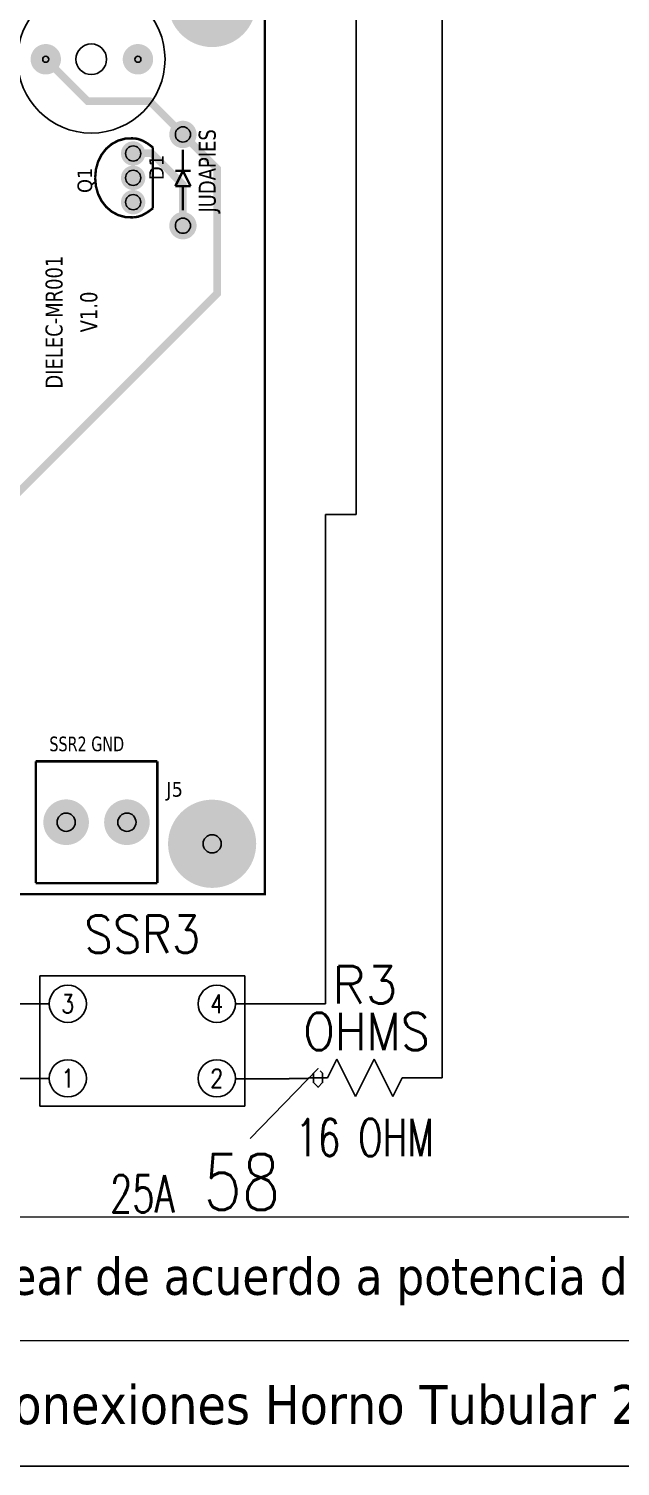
# Model space of a CAD drawing. Header units: millimetres. Extents: x 123.5 to 144.3, y 105.4 to 121.6.
# Drawn here: x 134.729 to 136.715, y 105.405 to 110.226 of the extents above; entities that cross this region are included whole.
import ezdxf
from ezdxf.enums import TextEntityAlignment as Align

# ---------------------------------------------------------------- set-up
doc = ezdxf.new("R2010")
doc.units = ezdxf.units.MM
doc.linetypes.add('CENTERX2', pattern=[20.32, 12.7, -2.54, 2.54, -2.54])
for name, color, linetype in [('DESC', 250, 'Continuous'), ('MISC', 7, 'Continuous'), ('SYMS', 7, 'Continuous'), ('TAGS', 250, 'Continuous'), ('TERMS', 250, 'Continuous'), ('WIREFIXED', 7, 'Continuous'), ('WIRES', 7, 'Continuous')]:
    doc.layers.add(name, color=color, linetype=linetype)
doc.styles.add('SLDTEXTSTYLE0', font='tahoma.ttf')
doc.styles.get("Standard").update_dxf_attribs({"font": 'tahoma.ttf'})
doc.styles.add('WD', font='romans.shx')

# ---------------------------------------------------------------- blocks, each defined once
blk = doc.blocks.new('EPAD')
at = {"const_width": 0.5}
blk.add_lwpolyline([(-0.25, 0, 1), (0.25, 0, 1)], format="xyb", close=True, dxfattribs=at)
blk = doc.blocks.new('Tarjeta mufla')
for points, const_width in [([(146.2096, 112.4206), (150.1229, 112.4206), (150.1229, 115.5111), (146.2096, 115.5111), (146.2096, 112.4206)], 0.008), ([(146.2096, 112.4206), (150.1229, 112.4206), (150.1229, 115.5111), (146.2096, 115.5111), (146.2096, 112.4206)], 0.008), ([(146.2096, 112.4206), (150.1229, 112.4206), (150.1229, 115.5111), (146.2096, 115.5111), (146.2096, 112.4206)], 0.008), ([(149.4025, 115.1647), (149.5406, 115.0266), (149.7446, 115.0266), (149.7447, 115.0266), (149.8537, 114.9176)], 0.025), ([(148.6544, 113.3418), (148.6544, 113.51), (148.7889, 113.6445), (149.216, 113.6445), (149.966, 114.3945), (149.966, 114.8053), (149.8537, 114.9176)], 0.025), ([(149.6899, 114.9049), (149.6643, 114.9039), (149.6407, 114.8974), (149.6194, 114.886), (149.601, 114.8703), (149.5859, 114.8507), (149.5745, 114.828), (149.5674, 114.8025), (149.5649, 114.7749)], 0.008), ([(149.6899, 114.9049), (149.6643, 114.9039), (149.6407, 114.8974), (149.6194, 114.886), (149.601, 114.8703), (149.5859, 114.8507), (149.5745, 114.828), (149.5674, 114.8025), (149.5649, 114.7749)], 0.008), ([(149.6899, 114.9049), (149.6643, 114.9039), (149.6407, 114.8974), (149.6194, 114.886), (149.601, 114.8703), (149.5859, 114.8507), (149.5745, 114.828), (149.5674, 114.8025), (149.5649, 114.7749)], 0.008), ([(149.8537, 114.6176), (149.8537, 114.7528), (149.7509, 114.8556), (149.6906, 114.8556), (149.6899, 114.8549)], 0.025), ([(149.6899, 114.9049), (149.705, 114.903), (149.7205, 114.8974), (149.737, 114.888), (149.7549, 114.8749)], 0.008), ([(149.6899, 114.9049), (149.705, 114.903), (149.7205, 114.8974), (149.737, 114.888), (149.7549, 114.8749)], 0.008), ([(149.6899, 114.9049), (149.705, 114.903), (149.7205, 114.8974), (149.737, 114.888), (149.7549, 114.8749)], 0.008), ([(149.7549, 114.6749), (149.7549, 114.8749)], 0.008), ([(149.7549, 114.6749), (149.7549, 114.8749)], 0.008), ([(149.7549, 114.6749), (149.7549, 114.8749)], 0.008), ([(149.8537, 114.7976), (149.8537, 114.8676)], 0.008), ([(149.8537, 114.7976), (149.8537, 114.8676)], 0.008), ([(149.8537, 114.7976), (149.8537, 114.8676)], 0.008), ([(149.6899, 114.6449), (149.6643, 114.646), (149.6407, 114.6524), (149.6194, 114.6638), (149.601, 114.6796), (149.5859, 114.6991), (149.5745, 114.7219), (149.5674, 114.7473), (149.5649, 114.7749)], 0.008), ([(149.6899, 114.6449), (149.6643, 114.646), (149.6407, 114.6524), (149.6194, 114.6638), (149.601, 114.6796), (149.5859, 114.6991), (149.5745, 114.7219), (149.5674, 114.7473), (149.5649, 114.7749)], 0.008), ([(149.6899, 114.6449), (149.6643, 114.646), (149.6407, 114.6524), (149.6194, 114.6638), (149.601, 114.6796), (149.5859, 114.6991), (149.5745, 114.7219), (149.5674, 114.7473), (149.5649, 114.7749)], 0.008), ([(149.8287, 114.7476), (149.8537, 114.7976)], 0.008), ([(149.8287, 114.7976), (149.8787, 114.7976)], 0.008), ([(149.8287, 114.7476), (149.8537, 114.7976)], 0.008), ([(149.8287, 114.7976), (149.8787, 114.7976)], 0.008), ([(149.8287, 114.7476), (149.8537, 114.7976)], 0.008), ([(149.8287, 114.7976), (149.8787, 114.7976)], 0.008), ([(149.8787, 114.7476), (149.8537, 114.7976)], 0.008), ([(149.8787, 114.7476), (149.8537, 114.7976)], 0.008), ([(149.8787, 114.7476), (149.8537, 114.7976)], 0.008), ([(149.8287, 114.7476), (149.8787, 114.7476)], 0.008), ([(149.8287, 114.7476), (149.8787, 114.7476)], 0.008), ([(149.8287, 114.7476), (149.8787, 114.7476)], 0.008), ([(149.8537, 114.6676), (149.8537, 114.7476)], 0.008), ([(149.8537, 114.6676), (149.8537, 114.7476)], 0.008), ([(149.8537, 114.6676), (149.8537, 114.7476)], 0.008), ([(149.6899, 114.6449), (149.705, 114.6468), (149.7205, 114.6524), (149.737, 114.6618), (149.7549, 114.6749)], 0.008), ([(149.6899, 114.6449), (149.705, 114.6468), (149.7205, 114.6524), (149.737, 114.6618), (149.7549, 114.6749)], 0.008), ([(149.6899, 114.6449), (149.705, 114.6468), (149.7205, 114.6524), (149.737, 114.6618), (149.7549, 114.6749)], 0.008), ([(149.3694, 112.8568), (149.3694, 112.4568)], 0.008), ([(149.3694, 112.8568), (149.7694, 112.8568)], 0.008), ([(149.3694, 112.8568), (149.3694, 112.4568)], 0.008), ([(149.3694, 112.8568), (149.7694, 112.8568)], 0.008), ([(149.3694, 112.8568), (149.3694, 112.4568)], 0.008), ([(149.3694, 112.8568), (149.7694, 112.8568)], 0.008), ([(149.7694, 112.8568), (149.7694, 112.4568)], 0.008), ([(149.7694, 112.8568), (149.7694, 112.4568)], 0.008), ([(149.7694, 112.8568), (149.7694, 112.4568)], 0.008), ([(149.3694, 112.4568), (149.7694, 112.4568)], 0.008), ([(149.3694, 112.4568), (149.7694, 112.4568)], 0.008), ([(149.3694, 112.4568), (149.7694, 112.4568)], 0.008)]:
    blk.add_lwpolyline(points, dxfattribs=dict(const_width=const_width))
for centre, radius in [((149.5521, 115.1647), 0.2426), ((149.5521, 115.1647), 0.2426), ((149.5521, 115.1647), 0.2426), ((149.5521, 115.1647), 0.0504), ((149.5521, 115.1647), 0.0504), ((149.5521, 115.1647), 0.0504), ((149.4025, 115.1647), 0.01), ((149.7056, 115.1647), 0.01), ((149.8537, 114.9176), 0.025), ((149.6899, 114.8549), 0.025), ((149.6899, 114.7749), 0.025), ((149.6899, 114.6949), 0.025), ((149.8537, 114.6176), 0.025), ((149.4694, 112.6568), 0.03), ((149.6694, 112.6568), 0.03), ((149.9497, 112.5859), 0.03)]:
    blk.add_circle(centre, radius)
for p, xscale, yscale in [((149.9497, 115.3497), 0.29, 0.29), ((149.9497, 115.3497), 0.25, 0.25), ((149.4025, 115.1647), 0.1, 0.1), ((149.4025, 115.1647), 0.08, 0.08), ((149.7056, 115.1647), 0.1, 0.1), ((149.7056, 115.1647), 0.08, 0.08), ((149.8537, 114.9176), 0.09, 0.09), ((149.8537, 114.9176), 0.07, 0.07), ((149.6899, 114.8549), 0.08, 0.08), ((149.6899, 114.8549), 0.06, 0.06), ((149.6899, 114.7749), 0.08, 0.08), ((149.6899, 114.7749), 0.06, 0.06), ((149.6899, 114.6949), 0.08, 0.08), ((149.6899, 114.6949), 0.06, 0.06), ((149.8537, 114.6176), 0.09, 0.09), ((149.8537, 114.6176), 0.07, 0.07), ((149.4694, 112.6568), 0.15, 0.15), ((149.4694, 112.6568), 0.12, 0.12), ((149.6694, 112.6568), 0.15, 0.15), ((149.6694, 112.6568), 0.12, 0.12), ((149.9497, 112.5859), 0.29, 0.29), ((149.9497, 112.5859), 0.25, 0.25)]:
    blk.add_blockref('EPAD', p, dxfattribs=dict(xscale=xscale, yscale=yscale))
for s, height, width, p in [('JUDAPIES', 0.056, 0.892857, (149.9615, 114.6607)), ('JUDAPIES', 0.056, 0.892857, (149.9615, 114.6607)), ('JUDAPIES', 0.056, 0.892857, (149.9615, 114.6607)), ('D1', 0.048, 1.041667, (149.7907, 114.7676)), ('D1', 0.048, 1.041667, (149.7907, 114.7676)), ('D1', 0.048, 1.041667, (149.7907, 114.7676)), ('Q1', 0.048, 1.041667, (149.5549, 114.7249)), ('Q1', 0.048, 1.041667, (149.5549, 114.7249)), ('Q1', 0.048, 1.041667, (149.5549, 114.7249)), ('DIELEC-MR001', 0.056, 0.892857, (149.4576, 114.082)), ('DIELEC-MR001', 0.056, 0.892857, (149.4576, 114.082)), ('DIELEC-MR001', 0.056, 0.892857, (149.4576, 114.082)), ('V1.0', 0.056, 0.892857, (149.5718, 114.267)), ('V1.0', 0.056, 0.892857, (149.5718, 114.267)), ('V1.0', 0.056, 0.892857, (149.5718, 114.267))]:
    blk.add_text(s, height=height, rotation=90, dxfattribs=dict(width=width)).set_placement(p)
for s, width, p in [('SSR2 GND', 0.833333, (149.4143, 112.8902)), ('SSR2 GND', 0.833333, (149.4143, 112.8902)), ('SSR2 GND', 0.833333, (149.4143, 112.8902)), ('J5', 1.041667, (149.7989, 112.7408)), ('J5', 1.041667, (149.7989, 112.7408)), ('J5', 1.041667, (149.7989, 112.7408))]:
    blk.add_text(s, height=0.048, dxfattribs=dict(width=width)).set_placement(p)
blk = doc.blocks.new('HDV1TFL')
for p, q in [((0.3438, 0.3438), (-0.3438, 0.3438)), ((-0.3438, 0.3438), (-0.3438, -0.0938)), ((0.3438, -0.0938), (0.3438, 0.3438)), ((-0.3438, -0.0938), (0.3438, -0.0938))]:
    blk.add_line(p, q)
for centre in [(-0.25, 0.25), (0.25, 0.25), (-0.25, 0), (0.25, 0)]:
    blk.add_circle(centre, 0.0625)
at = {"style": 'WD'}
for tag, width, p in [('INST', 0.7, (0.0055, 0.747)), ('LOC', 0.7, (0.0055, 0.5774)), ('TAG1', 0.9, (0, 0.4211)), ('RATING2', 0.7, (0, 0.0313)), ('DESC1', 0.7, (0, -0.2932)), ('DESC2', 0.7, (0, -0.4495)), ('XREF', 0.7, (0, -0.6057))]:
    blk.add_attdef(tag, text='', height=0.125, dxfattribs=dict(at, width=width)).set_placement(p, align=Align.CENTER)
at = {"style": 'WD', "flags": 9}
blk.add_attdef('FAMILY', text='', height=0.01, dxfattribs=at).set_placement((-0.0053, 0.3886), align=Align.CENTER)
at = {"linetype": 'Continuous', "style": 'WD', "flags": 9}
blk.add_attdef('ASSYCODE', text='', height=0.01, dxfattribs=at).set_placement((0, 0.3281), align=Align.CENTER)
at = {"linetype": 'Continuous', "style": 'WD', "flags": 1}
for tag, p in [('MFG', (0, 0.3592)), ('CAT', (0, 0.3781))]:
    blk.add_attdef(tag, text='', height=0.01, dxfattribs=at).set_placement(p, align=Align.MIDDLE)
at = {"style": 'WD', "flags": 1}
for tag, p in [('X2TERM03', (-0.25, 0.3125)), ('X2TERM04', (0.25, 0.3125)), ('X4TERM03', (-0.3125, 0.25)), ('X1TERM04', (0.3125, 0.25)), ('X4TERM01', (-0.3125, 0)), ('X1TERM02', (0.3125, 0)), ('X8TERM01', (-0.25, -0.0625)), ('X8TERM02', (0.25, -0.0625))]:
    blk.add_attdef(tag, p, '', height=0.0125, dxfattribs=at)
at = {"style": 'WD', "width": 0.7}
blk.add_attdef('RATING1', text='', height=0.125, dxfattribs=at).set_placement((0, 0.25), align=Align.MIDDLE)
at = {"linetype": 'Continuous', "style": 'WD', "width": 0.8, "flags": 8}
for tag, p in [('TERM03', (-0.25, 0.25)), ('TERM04', (0.25, 0.25)), ('TERM01', (-0.25, 0)), ('TERM02', (0.25, 0))]:
    blk.add_attdef(tag, text='', height=0.0625, dxfattribs=at).set_placement(p, align=Align.MIDDLE)
blk = doc.blocks.new('HRE1')
for p, q in [((-0.125, 0), (-0.0938, 0.0625)), ((-0.0938, 0.0625), (-0.0312, -0.0625)), ((-0.0312, -0.0625), (0.0312, 0.0625)), ((0.0312, 0.0625), (0.0938, -0.0625)), ((0.0938, -0.0625), (0.125, 0))]:
    blk.add_line(p, q)
at = {"style": 'WD'}
for tag, width, p in [('INST', 0.7, (0, 0.8883)), ('LOC', 0.7, (0, 0.7187)), ('DESC1', 0.7, (0, 0.5625)), ('DESC2', 0.7, (0, 0.4062)), ('RATING1', 0.9, (0.0055, 0.0938))]:
    blk.add_attdef(tag, text='', height=0.125, dxfattribs=dict(at, width=width)).set_placement(p, align=Align.CENTER)
blk.add_attdef('TAG1', text='', height=0.125, dxfattribs=at).set_placement((0, 0.25), align=Align.CENTER)
for tag, p, height, flags in [('FAMILY', (0.2047, 0.1523), 0.01, 9), ('X4TERM01', (-0.125, 0), 0.0125, 1), ('X1TERM02', (0.125, 0), 0.0125, 1)]:
    blk.add_attdef(tag, p, '', height=height, dxfattribs=dict(at, flags=flags))
at = {"linetype": 'Continuous', "style": 'WD', "flags": 9}
for tag, p in [('MFG', (0.2278, 0.0887)), ('CAT', (0.2297, 0.1082)), ('ASSYCODE', (0.2188, 0.0625))]:
    blk.add_attdef(tag, text='', height=0.01, dxfattribs=at).set_placement(p, align=Align.CENTER)
at = {"linetype": 'Continuous', "style": 'WD', "flags": 8}
blk.add_attdef('TERM01', text='', height=0.125, dxfattribs=at).set_placement((-0.2188, -0.0314), align=Align.TOP_RIGHT)
blk.add_attdef('TERM02', text='', height=0.125, dxfattribs=at).set_placement((0.2188, -0.0314), align=Align.TOP_LEFT)
at = {"style": 'WD', "width": 0.9}
blk.add_attdef('RATING2', text='', height=0.125, dxfattribs=at).set_placement((0.0055, -0.1876), align=Align.TOP_CENTER)
blk = doc.blocks.new('WD_WNH')
at = {"linetype": 'Continuous', "style": 'WD', "width": 0.8}
blk.add_attdef('WIRENO', text='', height=0.125, dxfattribs=at).set_placement((0, 0.0625), align=Align.CENTER)
at = {"style": 'WD', "flags": 1}
for tag, p in [('W01USER', (0, 0.0781)), ('W02USER', (0, 0.0703)), ('W03USER', (0, 0.0625)), ('W04USER', (0, 0.0547)), ('W05USER', (0, 0.0469)), ('W06USER', (0, 0.0391)), ('W07USER', (0, 0.0312)), ('W08USER', (0, 0.0234)), ('W09USER', (0, 0.0156)), ('W10USER', (0, 0.0078))]:
    blk.add_attdef(tag, text='', height=0.005, dxfattribs=at).set_placement(p, align=Align.CENTER)

msp = doc.modelspace()

# ---------------------------------------------------------------- linework, layer by layer
at = {"color": 7, "linetype": 'Continuous', "lineweight": 0}
for p, q in [((139.6906, 106.2413), (133.4651, 106.2413)), ((144.2555, 105.8263), (133.4651, 105.8263))]:
    msp.add_line(p, q, dxfattribs=at)
at = {"color": 7, "linetype": 'Continuous'}
msp.add_line((123.5055, 105.4055), (144.2555, 105.4055), dxfattribs=at)
at = {"color": 7, "linetype": 'CENTERX2', "lineweight": 0}
msp.add_line((133.462, 105.4055), (144.2555, 105.4055), dxfattribs=at)
at = {"layer": 'WIREFIXED'}
msp.add_lwpolyline([(135.4722, 106.5046), (135.7004, 106.7389), (135.6848, 106.7233), (135.6848, 106.6921), (135.7004, 106.6764), (135.716, 106.6921), (135.716, 106.7233), (135.7082, 106.7311)], dxfattribs=at)
at = {"layer": 'WIRES'}
for p, q in [((136.1172, 106.7077), (136.1172, 110.759)), ((135.8282, 110.6373), (135.8282, 108.5968)), ((135.8282, 108.5968), (135.7257, 108.5968)), ((135.7257, 108.5968), (135.7257, 106.9564)), ((134.6108, 106.9564), (134.7982, 106.9564)), ((135.7257, 106.9564), (135.4232, 106.9564)), ((134.4277, 106.7064), (134.7982, 106.7064)), ((135.604, 106.7048), (135.4232, 106.7048)), ((135.604, 106.7062), (135.6683, 106.7062)), ((135.6683, 106.7077), (135.7325, 106.7077)), ((135.9825, 106.7077), (136.1172, 106.7077))]:
    msp.add_line(p, q, dxfattribs=at)

# ---------------------------------------------------------------- block references
at = {"layer": 'DESC', "xscale": 1.020266282160534, "yscale": 1.020266282160534, "zscale": 1.020266282160534}
msp.add_blockref('Tarjeta mufla', (-17.6436, -7.3746), dxfattribs=at)
at = {"layer": 'SYMS'}
ref = msp.add_blockref('HDV1TFL', (135.1107, 106.7064), dxfattribs=at)
ref.add_attrib('TERM03', '3', dxfattribs={"layer": 'TERMS', "linetype": 'Continuous', "height": 0.0625, "style": 'WD', "width": 0.8, "flags": 8}).set_placement((134.8607, 106.9564), align=Align.MIDDLE)
ref.add_attrib('DESC2', '25A', dxfattribs={"layer": 'DESC', "height": 0.125, "style": 'WD', "width": 0.7}).set_placement((135.1107, 106.2569), align=Align.CENTER)
ref.add_attrib('TERM04', '4', dxfattribs={"layer": 'TERMS', "linetype": 'Continuous', "height": 0.0625, "style": 'WD', "width": 0.8, "flags": 8}).set_placement((135.3607, 106.9564), align=Align.MIDDLE)
ref.add_attrib('TERM02', '2', dxfattribs={"layer": 'TERMS', "linetype": 'Continuous', "height": 0.0625, "style": 'WD', "width": 0.8, "flags": 8}).set_placement((135.3607, 106.7064), align=Align.MIDDLE)
ref.add_attrib('TERM01', '1', dxfattribs={"layer": 'TERMS', "linetype": 'Continuous', "height": 0.0625, "style": 'WD', "width": 0.8, "flags": 8}).set_placement((134.8607, 106.7064), align=Align.MIDDLE)
ref.add_attrib('TAG1', 'SSR3', dxfattribs={"layer": 'TAGS', "height": 0.125, "style": 'WD', "width": 0.9}).set_placement((135.1107, 107.1275), align=Align.CENTER)
ref = msp.add_blockref('HRE1', (135.8575, 106.7077), dxfattribs=at)
ref.add_attrib('RATING1', 'OHMS', dxfattribs={"layer": 'MISC', "height": 0.125, "style": 'WD', "width": 0.9}).set_placement((135.8631, 106.8014), align=Align.CENTER)
ref.add_attrib('DESC1', '16 OHM', dxfattribs={"layer": 'DESC', "height": 0.125, "style": 'WD', "width": 0.7}).set_placement((135.8575, 106.4456), align=Align.CENTER)
ref.add_attrib('TAG1', 'R3', dxfattribs={"layer": 'TAGS', "height": 0.125, "style": 'WD'}).set_placement((135.8575, 106.9577), align=Align.CENTER)
at = {"layer": 'WIREFIXED'}
ref = msp.add_blockref('WD_WNH', (135.4448, 105.8464), dxfattribs=dict(at, xscale=1.5, yscale=1.5, zscale=1.5))
ref.add_attrib('WIRENOF', '58', dxfattribs={"linetype": 'Continuous', "height": 0.1875, "style": 'WD', "width": 0.8}).set_placement((135.4448, 106.2649), align=Align.CENTER)

# ---------------------------------------------------------------- texts
at = {"color": 7, "linetype": 'Continuous', "lineweight": 0, "attachment_point": 1, "style": 'SLDTEXTSTYLE0'}
for s, insert, char_height in [('MATERIAL: Cablear de acuerdo a potencia de cada conexión.', (133.5048, 106.1049), 0.1245), ('\\pi-0.39529,l0.52705,t1.0541;NOMBRE:^IConexiones Horno Tubular 220VAC, 6000W 2F+T', (133.5151, 105.6784), 0.131763)]:
    msp.add_mtext(s, dxfattribs=dict(at, insert=insert, char_height=char_height))

doc.saveas('drawing.dxf')
